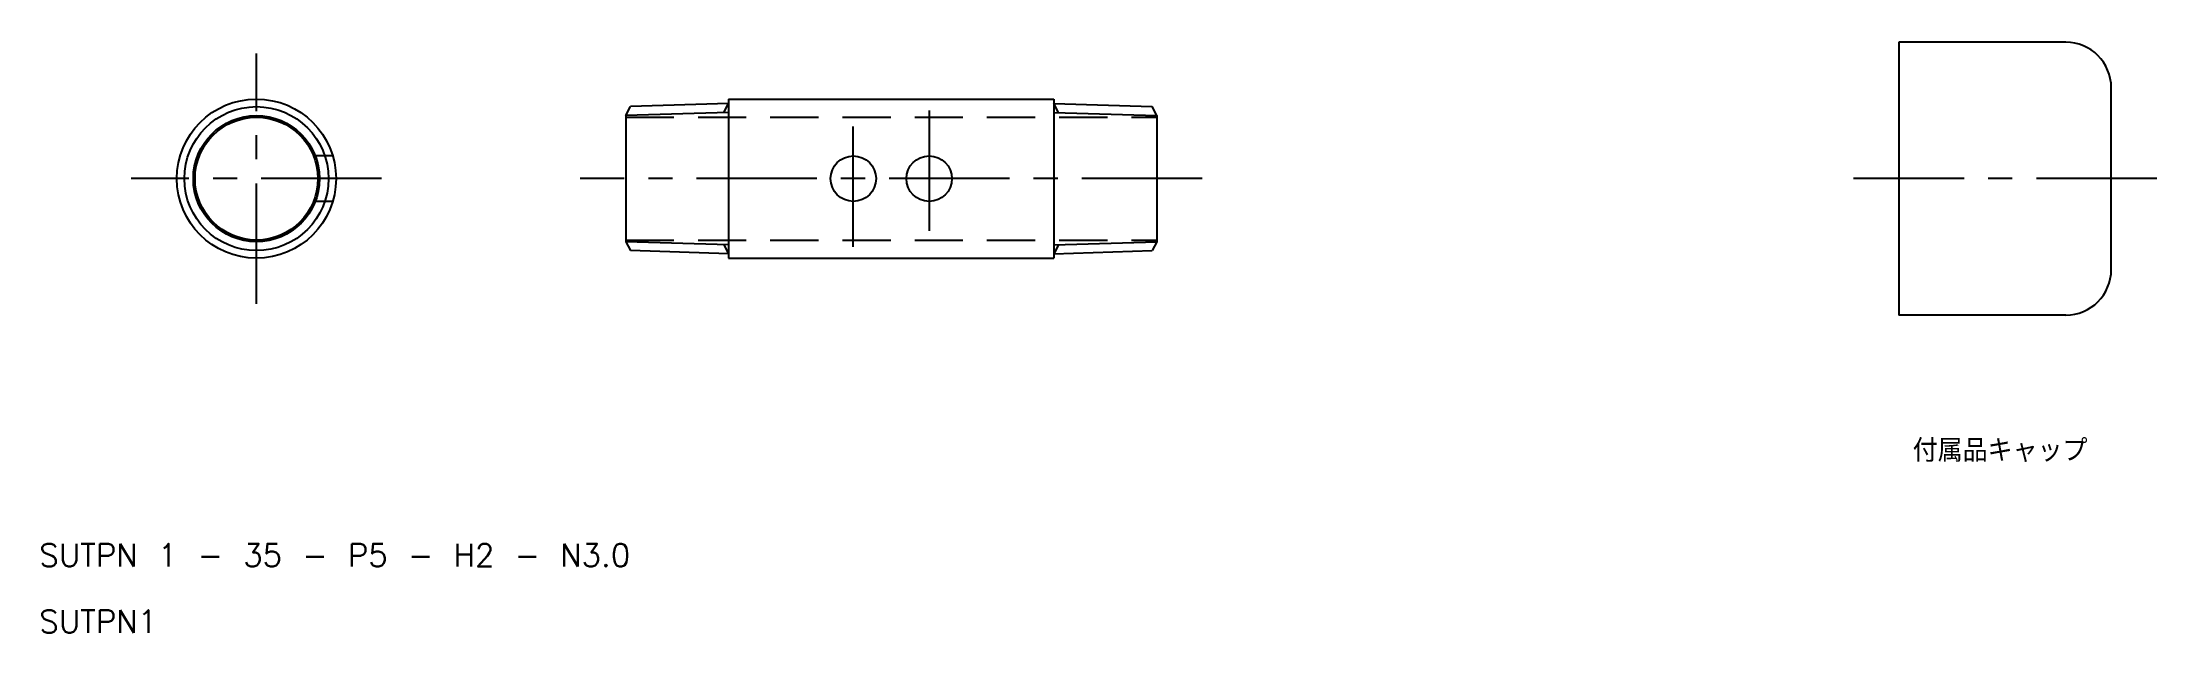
# Model space of a CAD drawing. Extents: x 11 to 150, y 15 to 54.
import ezdxf

# ---------------------------------------------------------------- set-up
doc = ezdxf.new("R2010")
doc.units = 0
doc.header["$LTSCALE"] = 0.25
doc.linetypes.add('CENTER', pattern=[50.8, 31.75, -6.35, 6.35, -6.35])
doc.linetypes.add('DASHED', pattern=[19.05, 12.7, -6.35])
doc.layers.get('0').update_dxf_attribs({"linetype": 'CONTINUOUS'})
doc.layers.add('CENTER', color=1, linetype='CONTINUOUS')
doc.styles.get("Standard").update_dxf_attribs({"font": 'txt.shx', "bigfont": 'bigfont.shx'})

msp = doc.modelspace()

# ---------------------------------------------------------------- linework, layer by layer
for p, q in [((144.47, 53.93), (133.47, 53.93)), ((133.47, 53.93), (133.47, 35.93)), ((147.47, 38.93), (147.47, 50.93)), ((49.54, 49.09), (49.85, 49.68)), ((49.54, 49.09), (49.54, 40.77)), ((56.32, 49.88), (49.85, 49.68)), ((56.32, 50.18), (77.77, 50.18)), ((56.32, 50.18), (56.32, 39.68)), ((77.77, 50.18), (77.77, 39.68)), ((77.77, 49.88), (84.24, 49.68)), ((84.54, 49.09), (84.24, 49.68)), ((84.54, 49.09), (84.54, 40.77)), ((49.54, 40.77), (49.85, 40.18)), ((84.54, 40.77), (84.24, 40.18)), ((56.32, 39.98), (49.85, 40.18)), ((56.32, 39.68), (77.77, 39.68)), ((77.77, 39.98), (84.24, 40.18)), ((144.47, 35.93), (133.47, 35.93))]:
    msp.add_line(p, q)
at = {"color": 3}
for p, q in [((56.32, 49.3), (49.54, 49.09)), ((56.01, 49.29), (56.32, 49.88)), ((78.07, 49.29), (77.77, 49.88)), ((77.77, 49.3), (84.54, 49.09)), ((56.32, 40.56), (49.54, 40.77)), ((56.01, 40.57), (56.32, 39.98)), ((77.77, 40.56), (84.54, 40.77)), ((78.07, 40.57), (77.77, 39.98))]:
    msp.add_line(p, q, dxfattribs=at)
at = {"color": 3, "linetype": 'DASHED'}
for p, q in [((49.54, 48.98), (84.54, 48.98)), ((30.23, 46.43), (28.96, 46.43)), ((30.23, 43.43), (28.96, 43.43)), ((49.54, 40.88), (84.54, 40.88))]:
    msp.add_line(p, q, dxfattribs=at)
for centre, radius in [((25.19, 44.93), 5.25), ((25.19, 44.93), 4.75), ((25.19, 44.93), 4.05), ((64.54, 44.93), 1.5), ((69.54, 44.93), 1.5)]:
    msp.add_circle(centre, radius)
at = {"color": 3}
msp.add_circle((25.19, 44.93), 4.16, dxfattribs=at)
for centre, start, end in [((144.47, 50.93), 360, 90), ((144.47, 38.93), 270, 360)]:
    msp.add_arc(centre, 3, start, end)
at = {"layer": 'CENTER', "linetype": 'CENTER'}
for p, q in [((25.19, 36.68), (25.19, 53.18)), ((64.54, 40.43), (64.54, 49.43)), ((69.54, 49.43), (69.54, 40.43)), ((33.44, 44.93), (16.94, 44.93)), ((87.54, 44.93), (46.54, 44.93)), ((150.47, 44.93), (130.47, 44.93))]:
    msp.add_line(p, q, dxfattribs=at)

# ---------------------------------------------------------------- texts
at = {"linetype": 'CONTINUOUS'}
for s, height, p in [('付属品キャップ', 1.497, (134.38, 26.25)), ('SUTPN 1 - 35 - P5 - H2 - N3.0', 1.4969, (10.88, 19.34)), ('SUTPN1', 1.497, (10.88, 14.97))]:
    msp.add_text(s, height=height, dxfattribs=at).set_placement(p)

doc.saveas('drawing.dxf')
